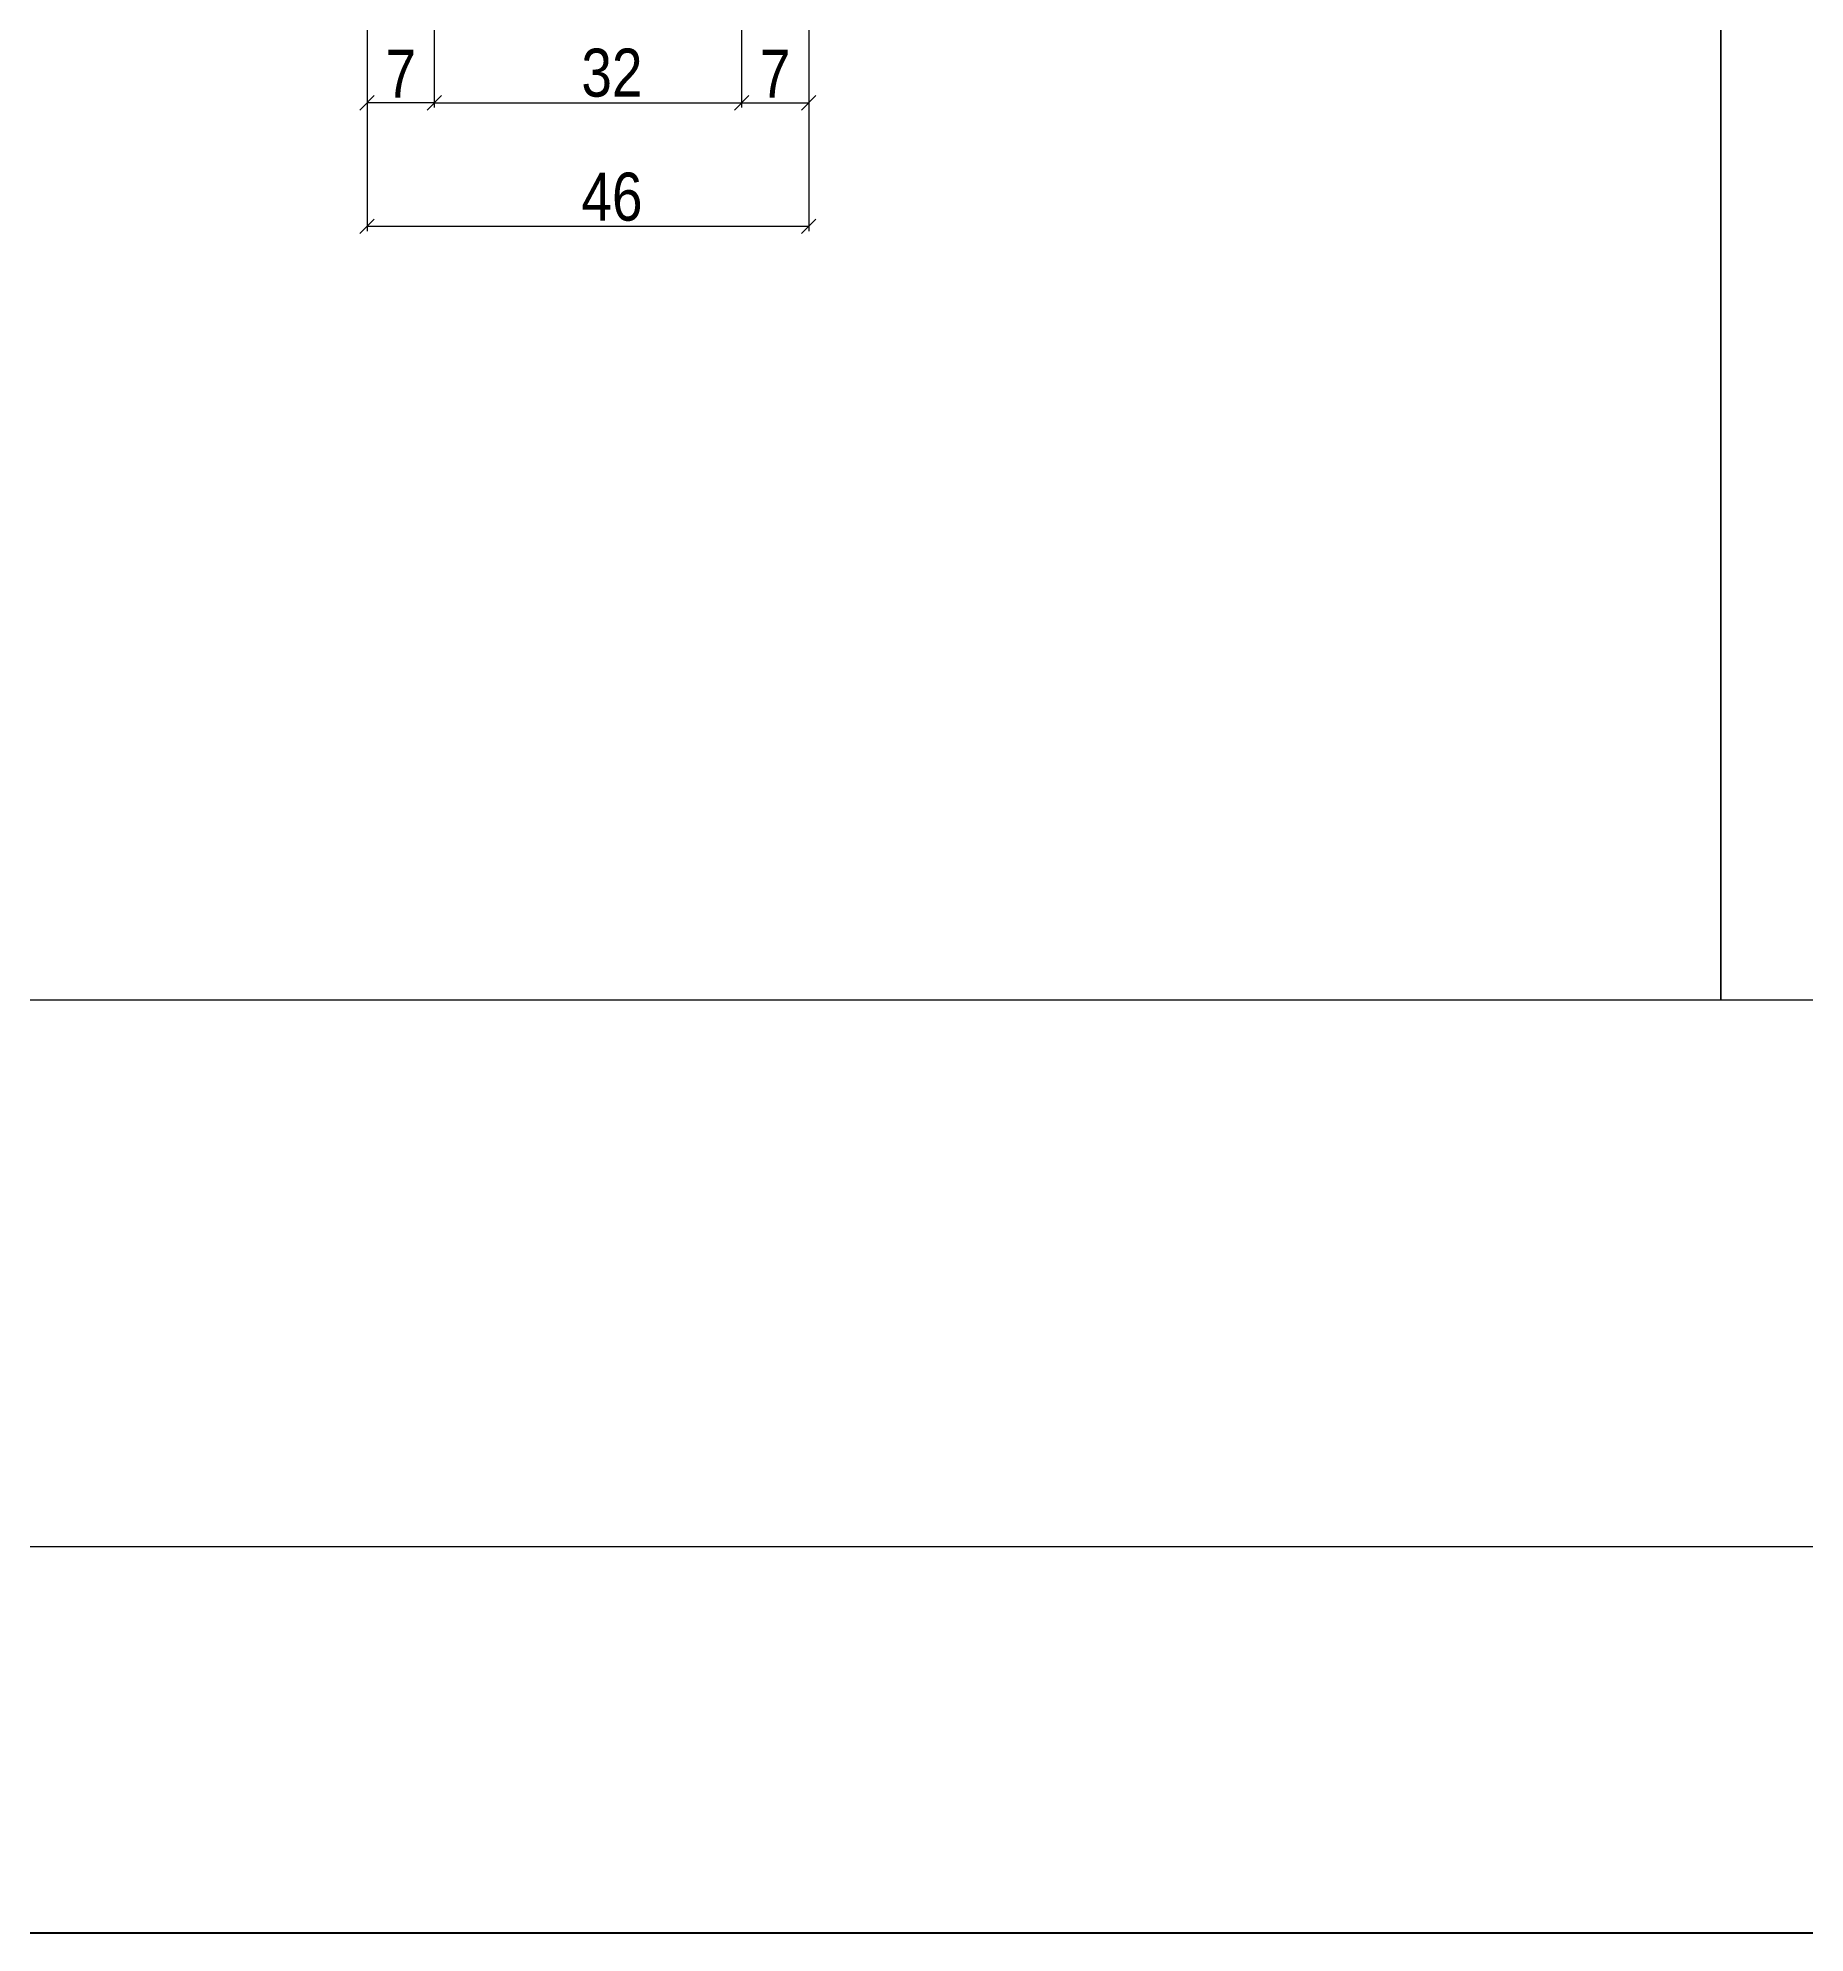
# Model space of a CAD drawing. Extents: x 17311 to 161354, y 153625 to 211469.
# Drawn here: x 18703.2 to 19071.3, y 205100.3 to 205495.1 of the extents above; entities that cross this region are included whole.
import ezdxf

# ---------------------------------------------------------------- set-up
doc = ezdxf.new("R2010")
doc.units = 0
doc.layers.get('0').update_dxf_attribs({"linetype": 'CONTINUOUS'})
doc.layers.get('DEFPOINTS').update_dxf_attribs({"linetype": 'CONTINUOUS'})
doc.layers.add('8', color=111, linetype='CONTINUOUS')
doc.layers.add('detalhes', color=4, linetype='CONTINUOUS')
doc.layers.add('FOLHA', color=255, linetype='CONTINUOUS', lineweight=40)
doc.styles.add('COTA TECNICA 2X', font='techl___.ttf', dxfattribs={"height": 10})
doc.dimstyles.new('SECAO', dxfattribs={"dimscale": 0.333333, "dimtxt": 5, "dimasz": 9, "dimexe": 3, "dimexo": 3, "dimgap": 3, "dimtad": 1, "dimdec": 1, "dimlfac": 0.5, "dimzin": 12, "dimdsep": 46, "dimtxsty": 'COTA TECNICA 2X', "dimblk1": 'OBLIQUE', "dimblk2": 'OBLIQUE', "dimsah": 1, "dimcen": 0.9, "dimclrd": 4, "dimclre": 4, "dimclrt": 240, "dimadec": 1, "dimazin": 3, "dimtfac": 1, "dimtdec": 1, "dimtmove": 0, "dimatfit": 3, "dimfxl": 1, "dimtolj": 1, "dimtzin": 12, "dimarcsym": 0})

# ---------------------------------------------------------------- blocks, each defined once
blk = doc.blocks.new('_Oblique')
at = {"color": 0, "linetype": 'ByBlock', "lineweight": -2}
blk.add_line((-0.5, -0.5), (0.5, 0.5), dxfattribs=at)
blk = doc.blocks.new('*D3153')
at = {"layer": 'DEFPOINTS', "color": 0, "transparency": 16777216}
for p in [(18771.74, 205513.28), (18863.74, 205513.28), (18863.74, 205455.82)]:
    blk.add_point(p, dxfattribs=at)
at = {"layer": 'detalhes', "color": 4, "lineweight": -2, "transparency": 16777216}
for p, q in [((18771.74, 205512.28), (18771.74, 205454.82)), ((18863.74, 205512.28), (18863.74, 205454.82)), ((18771.74, 205455.82), (18863.74, 205455.82))]:
    blk.add_line(p, q, dxfattribs=at)
at = {"layer": 'detalhes', "color": 4, "lineweight": -2, "transparency": 16777216, "xscale": 3, "yscale": 3, "zscale": 3, "rotation": 180}
blk.add_blockref('_Oblique', (18771.74, 205455.82), dxfattribs=at)
at = {"layer": 'detalhes', "color": 4, "lineweight": -2, "transparency": 16777216, "xscale": 3, "yscale": 3, "zscale": 3}
blk.add_blockref('_Oblique', (18863.74, 205455.82), dxfattribs=at)
at = {"layer": 'detalhes', "color": 240, "transparency": 16777216, "insert": (18822.74, 205461.93), "char_height": 10, "attachment_point": 5, "style": 'COTA TECNICA 2X'}
blk.add_mtext('\\A1;46', dxfattribs=at)
blk = doc.blocks.new('*D3154')
at = {"layer": 'DEFPOINTS', "color": 0, "transparency": 16777216}
for p in [(18785.74, 205513.28), (18849.74, 205513.28), (18849.74, 205481.54)]:
    blk.add_point(p, dxfattribs=at)
at = {"layer": 'detalhes', "color": 4, "lineweight": -2, "transparency": 16777216}
for p, q in [((18785.74, 205512.28), (18785.74, 205480.54)), ((18849.74, 205512.28), (18849.74, 205480.54)), ((18785.74, 205481.54), (18849.74, 205481.54))]:
    blk.add_line(p, q, dxfattribs=at)
at = {"layer": 'detalhes', "color": 4, "lineweight": -2, "transparency": 16777216, "xscale": 3, "yscale": 3, "zscale": 3, "rotation": 180}
blk.add_blockref('_Oblique', (18785.74, 205481.54), dxfattribs=at)
at = {"layer": 'detalhes', "color": 4, "lineweight": -2, "transparency": 16777216, "xscale": 3, "yscale": 3, "zscale": 3}
blk.add_blockref('_Oblique', (18849.74, 205481.54), dxfattribs=at)
at = {"layer": 'detalhes', "color": 240, "transparency": 16777216, "insert": (18822.74, 205487.76), "char_height": 10, "attachment_point": 5, "style": 'COTA TECNICA 2X'}
blk.add_mtext('\\A1;32', dxfattribs=at)
blk = doc.blocks.new('*D3155')
at = {"layer": 'DEFPOINTS', "color": 0, "transparency": 16777216}
for p in [(18849.74, 205481.54), (18863.74, 205481.54), (18863.74, 205481.54)]:
    blk.add_point(p, dxfattribs=at)
at = {"layer": 'detalhes', "color": 4, "lineweight": -2, "transparency": 16777216}
blk.add_line((18849.74, 205481.54), (18863.74, 205481.54), dxfattribs=at)
at = {"layer": 'detalhes', "color": 4, "lineweight": -2, "transparency": 16777216, "xscale": 3, "yscale": 3, "zscale": 3, "rotation": 180}
blk.add_blockref('_Oblique', (18849.74, 205481.54), dxfattribs=at)
at = {"layer": 'detalhes', "color": 4, "lineweight": -2, "transparency": 16777216, "xscale": 3, "yscale": 3, "zscale": 3}
blk.add_blockref('_Oblique', (18863.74, 205481.54), dxfattribs=at)
at = {"layer": 'detalhes', "color": 240, "transparency": 16777216, "insert": (18856.74, 205487.61), "char_height": 10, "attachment_point": 5, "style": 'COTA TECNICA 2X'}
blk.add_mtext('\\A1;7', dxfattribs=at)
blk = doc.blocks.new('*D3156')
at = {"layer": 'DEFPOINTS', "color": 0, "transparency": 16777216}
for p in [(18771.74, 205481.54), (18771.74, 205481.54), (18785.74, 205481.54)]:
    blk.add_point(p, dxfattribs=at)
at = {"layer": 'detalhes', "color": 4, "lineweight": -2, "transparency": 16777216}
blk.add_line((18785.74, 205481.54), (18771.74, 205481.54), dxfattribs=at)
at = {"layer": 'detalhes', "color": 4, "lineweight": -2, "transparency": 16777216, "xscale": 3, "yscale": 3, "zscale": 3, "rotation": 180}
blk.add_blockref('_Oblique', (18771.74, 205481.54), dxfattribs=at)
at = {"layer": 'detalhes', "color": 4, "lineweight": -2, "transparency": 16777216, "xscale": 3, "yscale": 3, "zscale": 3}
blk.add_blockref('_Oblique', (18785.74, 205481.54), dxfattribs=at)
at = {"layer": 'detalhes', "color": 240, "transparency": 16777216, "insert": (18778.74, 205487.61), "char_height": 10, "attachment_point": 5, "style": 'COTA TECNICA 2X'}
blk.add_mtext('\\A1;7', dxfattribs=at)

msp = doc.modelspace()

# ---------------------------------------------------------------- linework, layer by layer
at = {"color": 30}
msp.add_line((24239.28, 205180.82), (17511.8, 205180.82), dxfattribs=at)
at = {"layer": '8', "color": 5, "linetype": 'Continuous'}
for points in [[(19053.72, 205294.67), (18456.91, 205294.67), (18456.91, 206259.46), (19053.72, 206259.46)], [(19650.53, 205294.67), (19053.72, 205294.67), (19053.72, 206259.46), (19650.53, 206259.46)]]:
    msp.add_lwpolyline(points, close=True, dxfattribs=at)
at = {"layer": 'FOLHA'}
msp.add_line((24319.75, 205100.34), (17310.62, 205100.34), dxfattribs=at)

# ---------------------------------------------------------------- dimensions: what is measured, and where the dimension line sits
at = {"layer": 'detalhes', "color": 3}
for base, p1, p2, picture, middle in [((18863.74, 205455.82), (18771.74, 205513.28), (18863.74, 205513.28), '*D3153', (18822.74, 205455.82)), ((18849.74, 205481.54), (18785.74, 205513.28), (18849.74, 205513.28), '*D3154', (18822.74, 205481.54)), ((18863.74, 205481.54), (18849.74, 205481.54), (18863.74, 205481.54), '*D3155', (18856.74, 205481.54))]:
    dim = msp.add_linear_dim(base=base, p1=p1, p2=p2, dimstyle='SECAO', dxfattribs=at)
    dim.commit()
    dim.dimension.update_dxf_attribs({"geometry": picture, "text_midpoint": middle, "dimtype": 160})
dim = msp.add_linear_dim(base=(18771.74, 205481.54), p1=(18785.74, 205481.54), p2=(18771.74, 205481.54), dimstyle='SECAO', dxfattribs=at)
dim.commit()
dim.dimension.update_dxf_attribs({"geometry": '*D3156', "text_midpoint": (18778.74, 205487.61)})

doc.saveas('drawing.dxf')
